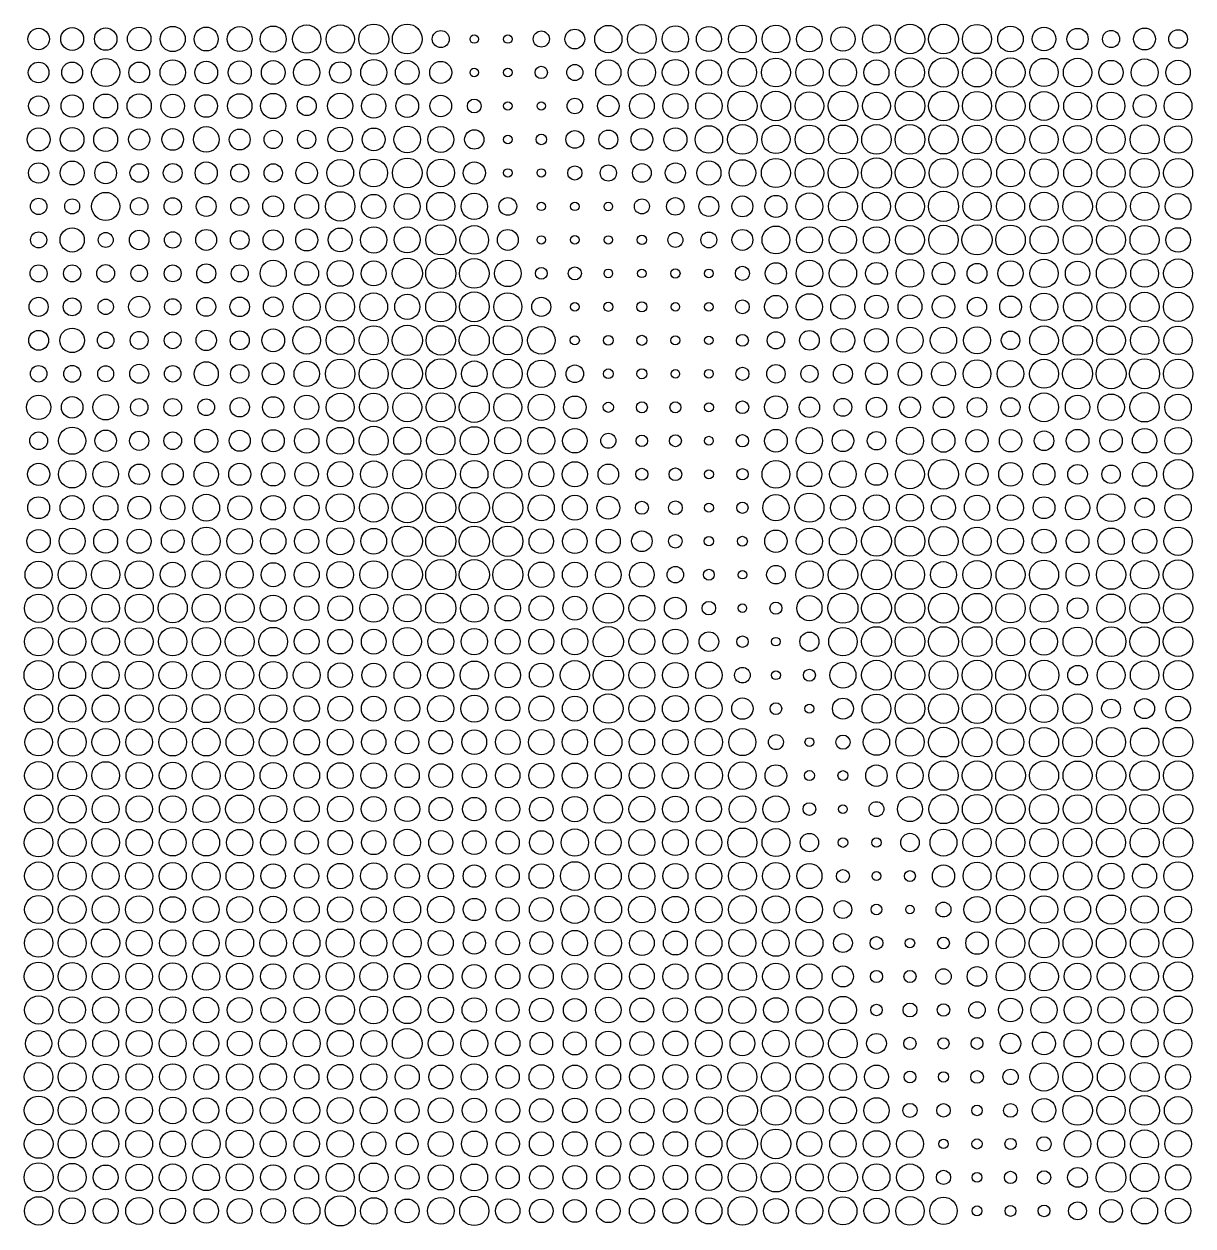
# Model space of a CAD drawing. Header units: millimetres. Extents: x 0 to 15650, y 0 to 8040.
# Drawn here: x 5886 to 7822, y 4050 to 6041 of the extents above; entities that cross this region are included whole.
import ezdxf

# ---------------------------------------------------------------- set-up
doc = ezdxf.new("R2010")
doc.units = ezdxf.units.MM
doc.layers.add('Default', color=7, linetype='Continuous', true_color=0x000000)

msp = doc.modelspace()

# ---------------------------------------------------------------- linework, layer by layer
at = {"layer": 'Default', "color": 0}
for centre, radius in [((5910.4, 6016.1), 17.8), ((5965.9, 6016.1), 18.9), ((6021.4, 6016.1), 18.6), ((6076.9, 6016.1), 19.5), ((6132.4, 6016.1), 20.9), ((6187.9, 6016.1), 19.8), ((6243.4, 6016.1), 20.6), ((6298.8, 6016.1), 21.5), ((6354.3, 6016.1), 23.4), ((6409.8, 6016.1), 23.4), ((6465.3, 6016.1), 24.8), ((6520.8, 6016.1), 24.7), ((6798.3, 6016.1), 16.3), ((6853.8, 6016.1), 22.6), ((6909.3, 6016.1), 23.8), ((6964.8, 6016.1), 21.9), ((7020.3, 6016.1), 20.7), ((7075.8, 6016.1), 23), ((7131.3, 6016.1), 22.9), ((7186.8, 6016.1), 21.2), ((7242.3, 6016.1), 20.1), ((7297.8, 6016.1), 23.3), ((7353.3, 6016.1), 24.5), ((7408.8, 6016.1), 24.6), ((7464.3, 6016.1), 24.2), ((7519.8, 6016.1), 21.2), ((7575.3, 6016.1), 19.6), ((7630.8, 6016.1), 17.6), ((7741.8, 6016.1), 18.1), ((7797.3, 6016.1), 15.4), ((6576.3, 6016.1), 14.1), ((6631.8, 6016.1), 7), ((6687.3, 6016.1), 7), ((6742.8, 6016.1), 13.3), ((7686.3, 6016.1), 14.2), ((5910.4, 5960.7), 17.1), ((5965.9, 5960.7), 17.3), ((6021.4, 5960.7), 23.2), ((6076.9, 5960.7), 17.2), ((6132.4, 5960.7), 21), ((6187.9, 5960.7), 18.8), ((6243.4, 5960.7), 19.2), ((6298.8, 5960.7), 19.6), ((6354.3, 5960.7), 21.7), ((6409.8, 5960.7), 17.7), ((6465.3, 5960.7), 21.6), ((6520.8, 5960.7), 19.6), ((6576.3, 5960.7), 18.3), ((6798.3, 5960.7), 13.3), ((6853.8, 5960.7), 20.9), ((6909.3, 5960.7), 22.7), ((6964.8, 5960.7), 21.6), ((7020.3, 5960.7), 21), ((7075.8, 5960.7), 23.4), ((7131.3, 5960.7), 23.9), ((7186.8, 5960.7), 22.6), ((7242.3, 5960.7), 22.5), ((7297.8, 5960.7), 20.7), ((7353.3, 5960.7), 24.1), ((7408.8, 5960.7), 24.1), ((7464.3, 5960.7), 24), ((7519.8, 5960.7), 24.1), ((7575.3, 5960.7), 23.4), ((7630.8, 5960.7), 23.5), ((7686.3, 5960.7), 20.1), ((7741.8, 5960.7), 22.4), ((7797.3, 5960.7), 20.2), ((6631.8, 5960.7), 7), ((6687.3, 5960.7), 7), ((6742.8, 5960.7), 10.2), ((5910.4, 5905.2), 16.7), ((5965.9, 5905.2), 18.4), ((6021.4, 5905.2), 19.8), ((6076.9, 5905.2), 20.1), ((6132.4, 5905.2), 19.4), ((6187.9, 5905.2), 18.7), ((6243.4, 5905.2), 20.3), ((6298.8, 5905.2), 20.9), ((6354.3, 5905.2), 15.8), ((6409.8, 5905.2), 21), ((6465.3, 5905.2), 20.1), ((6520.8, 5905.2), 18.8), ((6576.3, 5905.2), 17.9), ((6631.8, 5905.2), 11.4), ((6687.3, 5905.2), 7), ((6742.8, 5905.2), 7), ((6798.3, 5905.2), 12.8), ((6853.8, 5905.2), 17.7), ((6909.3, 5905.2), 20.6), ((6964.8, 5905.2), 20.8), ((7020.3, 5905.2), 21.8), ((7075.8, 5905.2), 24.3), ((7131.3, 5905.2), 24.4), ((7186.8, 5905.2), 23.6), ((7242.3, 5905.2), 24.4), ((7297.8, 5905.2), 23), ((7353.3, 5905.2), 24.6), ((7408.8, 5905.2), 24.6), ((7464.3, 5905.2), 24.2), ((7519.8, 5905.2), 24.2), ((7575.3, 5905.2), 23.8), ((7630.8, 5905.2), 23), ((7686.3, 5905.2), 22.9), ((7741.8, 5905.2), 18.9), ((7797.3, 5905.2), 23), ((7020.3, 5849.8), 22.8), ((7075.8, 5849.8), 24.6), ((7131.3, 5849.8), 23.4), ((7186.8, 5849.8), 23.7), ((7242.3, 5849.8), 23.9), ((7297.8, 5849.8), 24.5), ((7353.3, 5849.8), 24.6), ((7408.8, 5849.8), 24.1), ((7464.3, 5849.8), 23.8), ((7519.8, 5849.8), 23.6), ((7575.3, 5849.8), 23.4), ((7630.8, 5849.8), 23.1), ((7686.3, 5849.8), 23.4), ((7741.8, 5849.8), 24), ((7797.3, 5849.8), 22.7), ((5910.4, 5849.8), 19), ((5965.9, 5849.8), 19.6), ((6021.4, 5849.8), 19.8), ((6076.9, 5849.8), 17.5), ((6132.4, 5849.8), 17.9), ((6187.9, 5849.8), 21.2), ((6243.4, 5849.8), 17.3), ((6298.8, 5849.8), 15.1), ((6354.3, 5849.8), 15.1), ((6409.8, 5849.8), 20.3), ((6465.3, 5849.8), 18.9), ((6520.8, 5849.8), 22), ((6576.3, 5849.8), 21.4), ((6631.8, 5849.8), 16), ((6687.3, 5849.8), 7), ((6742.8, 5849.8), 8.69), ((6798.3, 5849.8), 14.7), ((6853.8, 5849.8), 15.6), ((6909.3, 5849.8), 17.9), ((6964.8, 5849.8), 19.2), ((5965.9, 5794.3), 19.8), ((6021.4, 5794.3), 18), ((6187.9, 5794.3), 18.4), ((6409.8, 5794.3), 22.2), ((6465.3, 5794.3), 22.9), ((6520.8, 5794.3), 24.6), ((6576.3, 5794.3), 22.7), ((6631.8, 5794.3), 18.4), ((7020.3, 5794.3), 20), ((7075.8, 5794.3), 22), ((7131.3, 5794.3), 24.1), ((7186.8, 5794.3), 23.7), ((7242.3, 5794.3), 24.6), ((7297.8, 5794.3), 25), ((7353.3, 5794.3), 24.4), ((7408.8, 5794.3), 23.9), ((7464.3, 5794.3), 23.5), ((7519.8, 5794.3), 22.9), ((7575.3, 5794.3), 23.4), ((7630.8, 5794.3), 23), ((7686.3, 5794.3), 23.3), ((7741.8, 5794.3), 24.1), ((7797.3, 5794.3), 24.1), ((5910.4, 5794.3), 16.8), ((6076.9, 5794.3), 15.3), ((6132.4, 5794.3), 15.6), ((6243.4, 5794.3), 15), ((6298.8, 5794.3), 15.2), ((6354.3, 5794.3), 17.8), ((6687.3, 5794.3), 7), ((6742.8, 5794.3), 7), ((6798.3, 5794.3), 11.7), ((6853.8, 5794.3), 13.4), ((6909.3, 5794.3), 15.5), ((6964.8, 5794.3), 16.7), ((5910.4, 5738.9), 13.6), ((6021.4, 5738.9), 23.3), ((6076.9, 5738.9), 14.5), ((6132.4, 5738.9), 14.4), ((6187.9, 5738.9), 16.5), ((6243.4, 5738.9), 14.8), ((6298.8, 5738.9), 17.3), ((6354.3, 5738.9), 19.8), ((6409.8, 5738.9), 24.4), ((6465.3, 5738.9), 20), ((6520.8, 5738.9), 21.5), ((6576.3, 5738.9), 23.3), ((6631.8, 5738.9), 21.8), ((6687.3, 5738.9), 14.7), ((6964.8, 5738.9), 14.5), ((7020.3, 5738.9), 16.5), ((7075.8, 5738.9), 17.3), ((7131.3, 5738.9), 18.2), ((7186.8, 5738.9), 22.3), ((7242.3, 5738.9), 23.9), ((7297.8, 5738.9), 23.4), ((7353.3, 5738.9), 23.8), ((7408.8, 5738.9), 25), ((7464.3, 5738.9), 23.4), ((7519.8, 5738.9), 23.4), ((7575.3, 5738.9), 23.4), ((7630.8, 5738.9), 24.6), ((7686.3, 5738.9), 24.3), ((7741.8, 5738.9), 23.5), ((7797.3, 5738.9), 21.3), ((5965.9, 5738.9), 12.4), ((6742.8, 5738.9), 7), ((6798.3, 5738.9), 7), ((6853.8, 5738.9), 7.14), ((6909.3, 5738.9), 12.4), ((5910.4, 5683.4), 13.3), ((5965.9, 5683.4), 20.1), ((6021.4, 5683.4), 12.4), ((6076.9, 5683.4), 16.2), ((6132.4, 5683.4), 13.6), ((6187.9, 5683.4), 17.3), ((6243.4, 5683.4), 15.5), ((6298.8, 5683.4), 16.7), ((6354.3, 5683.4), 18.2), ((6409.8, 5683.4), 19.7), ((6465.3, 5683.4), 21.8), ((6520.8, 5683.4), 21.5), ((6576.3, 5683.4), 24.9), ((6631.8, 5683.4), 23.7), ((6687.3, 5683.4), 17.3), ((6964.8, 5683.4), 12.4), ((7020.3, 5683.4), 13.1), ((7075.8, 5683.4), 17.3), ((7131.3, 5683.4), 23), ((7186.8, 5683.4), 21.5), ((7242.3, 5683.4), 22.6), ((7297.8, 5683.4), 21.7), ((7353.3, 5683.4), 23.8), ((7408.8, 5683.4), 24.3), ((7464.3, 5683.4), 24.9), ((7519.8, 5683.4), 24.5), ((7575.3, 5683.4), 23.2), ((7630.8, 5683.4), 24), ((7686.3, 5683.4), 23.9), ((7741.8, 5683.4), 24.1), ((7797.3, 5683.4), 20.3), ((6742.8, 5683.4), 7), ((6798.3, 5683.4), 7.14), ((6853.8, 5683.4), 7), ((6909.3, 5683.4), 7.85), ((6520.8, 5628), 25), ((6576.3, 5628), 25), ((5910.4, 5628), 14.1), ((5965.9, 5628), 14.1), ((6021.4, 5628), 14.7), ((6076.9, 5628), 13.6), ((6132.4, 5628), 14), ((6187.9, 5628), 15.8), ((6243.4, 5628), 14.1), ((6298.8, 5628), 21.7), ((6354.3, 5628), 19.7), ((6409.8, 5628), 21.4), ((6465.3, 5628), 20.6), ((6631.8, 5628), 24.6), ((6687.3, 5628), 22), ((6742.8, 5628), 9.68), ((6798.3, 5628), 10.8), ((6853.8, 5628), 7.14), ((6909.3, 5628), 7), ((6964.8, 5628), 7.71), ((7020.3, 5628), 7.21), ((7075.8, 5628), 11.7), ((7131.3, 5628), 17.6), ((7186.8, 5628), 22), ((7242.3, 5628), 22.7), ((7297.8, 5628), 18.1), ((7353.3, 5628), 23), ((7408.8, 5628), 18.6), ((7464.3, 5628), 16.5), ((7519.8, 5628), 20.9), ((7575.3, 5628), 23.4), ((7630.8, 5628), 20.2), ((7686.3, 5628), 24.4), ((7741.8, 5628), 23), ((7797.3, 5628), 24), ((6354.3, 5572.6), 22.4), ((6409.8, 5572.6), 23.7), ((6465.3, 5572.6), 23), ((6520.8, 5572.6), 20.8), ((6576.3, 5572.6), 25), ((6631.8, 5572.6), 24.7), ((6687.3, 5572.6), 23.2), ((7186.8, 5572.6), 21.7), ((7575.3, 5572.6), 22.6), ((7630.8, 5572.6), 23.4), ((7686.3, 5572.6), 23.7), ((7741.8, 5572.6), 24.1), ((7797.3, 5572.6), 24.2), ((5910.4, 5572.6), 15.8), ((5965.9, 5572.6), 14.9), ((6021.4, 5572.6), 12.7), ((6076.9, 5572.6), 17.5), ((6132.4, 5572.6), 13.5), ((6187.9, 5572.6), 15.7), ((6243.4, 5572.6), 16.2), ((6298.8, 5572.6), 16.3), ((6742.8, 5572.6), 15.8), ((6798.3, 5572.6), 7.35), ((6853.8, 5572.6), 7.49), ((6909.3, 5572.6), 8.41), ((6964.8, 5572.6), 7), ((7020.3, 5572.6), 7), ((7075.8, 5572.6), 11.4), ((7131.3, 5572.6), 18.9), ((7242.3, 5572.6), 20.3), ((7297.8, 5572.6), 19.4), ((7353.3, 5572.6), 19.8), ((7408.8, 5572.6), 18.6), ((7464.3, 5572.6), 15.8), ((7519.8, 5572.6), 17.9), ((5910.4, 5517.1), 16.5), ((5965.9, 5517.1), 20.3), ((6187.9, 5517.1), 16.9), ((6298.8, 5517.1), 18.9), ((6354.3, 5517.1), 22.7), ((6409.8, 5517.1), 23.2), ((6465.3, 5517.1), 24), ((6520.8, 5517.1), 25), ((6576.3, 5517.1), 24.3), ((6631.8, 5517.1), 24.9), ((6687.3, 5517.1), 23.9), ((6742.8, 5517.1), 22.7), ((7242.3, 5517.1), 19.7), ((7297.8, 5517.1), 19.6), ((7353.3, 5517.1), 21.8), ((7408.8, 5517.1), 21.8), ((7464.3, 5517.1), 22.2), ((7575.3, 5517.1), 23.8), ((7630.8, 5517.1), 24.6), ((7686.3, 5517.1), 23.7), ((7741.8, 5517.1), 23.4), ((7797.3, 5517.1), 23.4), ((6021.4, 5517.1), 13.7), ((6076.9, 5517.1), 14.8), ((6132.4, 5517.1), 13.9), ((6243.4, 5517.1), 15.7), ((6798.3, 5517.1), 7.49), ((6853.8, 5517.1), 7.85), ((6909.3, 5517.1), 8.34), ((6964.8, 5517.1), 7.49), ((7020.3, 5517.1), 7), ((7075.8, 5517.1), 9.89), ((7131.3, 5517.1), 14.3), ((7186.8, 5517.1), 16.3), ((7519.8, 5517.1), 15.3), ((5910.4, 5461.7), 13.6), ((5965.9, 5461.7), 13.9), ((6021.4, 5461.7), 13.2), ((6076.9, 5461.7), 15.7), ((6132.4, 5461.7), 13.6), ((6187.9, 5461.7), 20), ((6243.4, 5461.7), 15.3), ((6298.8, 5461.7), 18.1), ((6354.3, 5461.7), 21), ((6409.8, 5461.7), 24.4), ((6465.3, 5461.7), 24.1), ((6520.8, 5461.7), 25), ((6576.3, 5461.7), 24.8), ((6631.8, 5461.7), 21.2), ((6687.3, 5461.7), 24), ((6742.8, 5461.7), 22.7), ((6798.3, 5461.7), 14.6), ((7131.3, 5461.7), 15.3), ((7186.8, 5461.7), 14.2), ((7242.3, 5461.7), 15.8), ((7297.8, 5461.7), 17.9), ((7353.3, 5461.7), 19.3), ((7408.8, 5461.7), 19.8), ((7464.3, 5461.7), 23), ((7519.8, 5461.7), 22), ((7575.3, 5461.7), 24), ((7630.8, 5461.7), 24.9), ((7686.3, 5461.7), 24.9), ((7741.8, 5461.7), 24.8), ((7797.3, 5461.7), 24.4), ((6853.8, 5461.7), 8.06), ((6909.3, 5461.7), 8.2), ((6964.8, 5461.7), 7.07), ((7020.3, 5461.7), 7.35), ((7075.8, 5461.7), 10.9), ((5910.4, 5406.2), 20.2), ((5965.9, 5406.2), 17.8), ((6021.4, 5406.2), 21), ((6076.9, 5406.2), 14.4), ((6132.4, 5406.2), 14.6), ((6187.9, 5406.2), 13.8), ((6243.4, 5406.2), 16), ((6298.8, 5406.2), 17.5), ((6354.3, 5406.2), 20.1), ((6409.8, 5406.2), 23.2), ((6465.3, 5406.2), 23.4), ((6520.8, 5406.2), 24), ((6576.3, 5406.2), 24), ((6631.8, 5406.2), 24.9), ((6687.3, 5406.2), 23), ((6742.8, 5406.2), 21.8), ((6798.3, 5406.2), 18.7), ((6853.8, 5406.2), 8.41), ((6909.3, 5406.2), 9.12), ((6964.8, 5406.2), 9.05), ((7075.8, 5406.2), 10.5), ((7131.3, 5406.2), 19), ((7186.8, 5406.2), 16.9), ((7242.3, 5406.2), 14.7), ((7297.8, 5406.2), 16.7), ((7353.3, 5406.2), 17.2), ((7408.8, 5406.2), 17), ((7464.3, 5406.2), 16.2), ((7519.8, 5406.2), 15.8), ((7575.3, 5406.2), 23.9), ((7630.8, 5406.2), 20.2), ((7686.3, 5406.2), 22), ((7741.8, 5406.2), 24.3), ((7797.3, 5406.2), 21.9), ((7020.3, 5406.2), 7.49), ((6465.3, 5350.8), 24), ((5910.4, 5350.8), 14.7), ((5965.9, 5350.8), 22.4), ((6021.4, 5350.8), 17.7), ((6076.9, 5350.8), 15.9), ((6132.4, 5350.8), 14.6), ((6187.9, 5350.8), 19), ((6243.4, 5350.8), 17.4), ((6298.8, 5350.8), 18.3), ((6354.3, 5350.8), 20.3), ((6409.8, 5350.8), 22.2), ((6520.8, 5350.8), 22.4), ((6576.3, 5350.8), 23.5), ((6631.8, 5350.8), 23.3), ((6687.3, 5350.8), 21.7), ((6742.8, 5350.8), 22.2), ((6798.3, 5350.8), 20.2), ((6853.8, 5350.8), 12.5), ((6909.3, 5350.8), 9.54), ((6964.8, 5350.8), 9.89), ((7020.3, 5350.8), 7.35), ((7075.8, 5350.8), 10.3), ((7131.3, 5350.8), 18.8), ((7186.8, 5350.8), 21.7), ((7242.3, 5350.8), 17.9), ((7297.8, 5350.8), 15.2), ((7353.3, 5350.8), 22.5), ((7408.8, 5350.8), 19), ((7464.3, 5350.8), 18.5), ((7519.8, 5350.8), 18.5), ((7575.3, 5350.8), 16.2), ((7630.8, 5350.8), 18.8), ((7686.3, 5350.8), 18.6), ((7741.8, 5350.8), 20.2), ((7797.3, 5350.8), 22.1), ((5965.9, 5295.3), 22.7), ((6021.4, 5295.3), 21.3), ((6187.9, 5295.3), 20.1), ((6298.8, 5295.3), 19.3), ((6354.3, 5295.3), 19.6), ((6409.8, 5295.3), 20.9), ((6465.3, 5295.3), 22), ((6520.8, 5295.3), 23.9), ((6576.3, 5295.3), 24.2), ((6631.8, 5295.3), 22.7), ((6687.3, 5295.3), 23.1), ((6742.8, 5295.3), 20.8), ((6798.3, 5295.3), 20.8), ((7131.3, 5295.3), 23), ((7186.8, 5295.3), 20.5), ((7242.3, 5295.3), 22), ((7353.3, 5295.3), 23.9), ((7408.8, 5295.3), 24.6), ((7519.8, 5295.3), 19.6), ((7741.8, 5295.3), 19.9), ((7797.3, 5295.3), 24.4), ((5910.4, 5295.3), 18.4), ((6076.9, 5295.3), 17), ((6132.4, 5295.3), 17.6), ((6243.4, 5295.3), 18.2), ((6853.8, 5295.3), 17), ((6909.3, 5295.3), 10), ((6964.8, 5295.3), 10.5), ((7020.3, 5295.3), 7.49), ((7075.8, 5295.3), 9.47), ((7297.8, 5295.3), 18.2), ((7464.3, 5295.3), 18.4), ((7575.3, 5295.3), 18.1), ((7630.8, 5295.3), 16.2), ((7686.3, 5295.3), 15.3), ((5910.4, 5239.9), 18.1), ((5965.9, 5239.9), 20), ((6021.4, 5239.9), 20.3), ((6076.9, 5239.9), 18.9), ((6132.4, 5239.9), 20.1), ((6187.9, 5239.9), 22.2), ((6243.4, 5239.9), 19.8), ((6298.8, 5239.9), 20.2), ((6354.3, 5239.9), 20.6), ((6409.8, 5239.9), 23.1), ((6465.3, 5239.9), 23.7), ((6520.8, 5239.9), 25), ((6576.3, 5239.9), 25), ((6631.8, 5239.9), 25), ((6687.3, 5239.9), 25), ((6742.8, 5239.9), 21.5), ((6798.3, 5239.9), 20.6), ((6853.8, 5239.9), 19), ((7131.3, 5239.9), 21.7), ((7186.8, 5239.9), 24.1), ((7242.3, 5239.9), 20.7), ((7297.8, 5239.9), 21.3), ((7353.3, 5239.9), 22.4), ((7408.8, 5239.9), 20), ((7464.3, 5239.9), 20.9), ((7519.8, 5239.9), 21.3), ((7575.3, 5239.9), 18.1), ((7630.8, 5239.9), 20.1), ((7686.3, 5239.9), 22.9), ((7741.8, 5239.9), 16), ((7797.3, 5239.9), 21.8), ((6909.3, 5239.9), 10.8), ((6964.8, 5239.9), 11.4), ((7020.3, 5239.9), 7.42), ((7075.8, 5239.9), 9.4), ((5910.4, 5184.4), 19.3), ((5965.9, 5184.4), 21.4), ((6021.4, 5184.4), 19.8), ((6076.9, 5184.4), 19.9), ((6132.4, 5184.4), 18.8), ((6187.9, 5184.4), 23.2), ((6243.4, 5184.4), 21.2), ((6298.8, 5184.4), 21.1), ((6354.3, 5184.4), 20.1), ((6409.8, 5184.4), 22.3), ((6465.3, 5184.4), 21.3), ((6520.8, 5184.4), 25), ((6576.3, 5184.4), 25), ((6631.8, 5184.4), 25), ((6687.3, 5184.4), 25), ((6742.8, 5184.4), 20.3), ((6798.3, 5184.4), 20.4), ((6853.8, 5184.4), 19.8), ((6909.3, 5184.4), 17.1), ((6964.8, 5184.4), 11.2), ((7131.3, 5184.4), 18.6), ((7186.8, 5184.4), 21.7), ((7242.3, 5184.4), 22.5), ((7297.8, 5184.4), 24.8), ((7353.3, 5184.4), 24.8), ((7408.8, 5184.4), 24.2), ((7464.3, 5184.4), 23.4), ((7519.8, 5184.4), 21.5), ((7575.3, 5184.4), 19.8), ((7630.8, 5184.4), 18.9), ((7686.3, 5184.4), 21.9), ((7741.8, 5184.4), 20.1), ((7797.3, 5184.4), 23.4), ((7020.3, 5184.4), 7.64), ((7075.8, 5184.4), 8.2), ((5910.4, 5129), 22.5), ((5965.9, 5129), 23.1), ((6021.4, 5129), 23.5), ((6076.9, 5129), 23.1), ((6132.4, 5129), 20.6), ((6187.9, 5129), 23), ((6243.4, 5129), 22.3), ((6298.8, 5129), 19.9), ((6354.3, 5129), 20.8), ((6409.8, 5129), 22), ((6465.3, 5129), 23), ((6520.8, 5129), 25), ((6576.3, 5129), 25), ((6631.8, 5129), 25), ((6687.3, 5129), 25), ((6742.8, 5129), 21), ((6798.3, 5129), 20.6), ((6853.8, 5129), 21.2), ((6909.3, 5129), 20.5), ((6964.8, 5129), 13.6), ((7020.3, 5129), 8.98), ((7075.8, 5129), 7.07), ((7131.3, 5129), 15.4), ((7186.8, 5129), 22.7), ((7242.3, 5129), 24.5), ((7297.8, 5129), 24.8), ((7353.3, 5129), 24.2), ((7408.8, 5129), 21.6), ((7464.3, 5129), 23.4), ((7519.8, 5129), 24), ((7575.3, 5129), 24.2), ((7630.8, 5129), 19.1), ((7686.3, 5129), 24.2), ((7741.8, 5129), 23.4), ((7797.3, 5129), 24.6), ((5910.4, 5073.5), 23.4), ((5965.9, 5073.5), 23), ((6021.4, 5073.5), 23), ((6076.9, 5073.5), 23.4), ((6132.4, 5073.5), 24.2), ((6187.9, 5073.5), 23.3), ((6243.4, 5073.5), 23.7), ((6465.3, 5073.5), 23.1), ((6520.8, 5073.5), 22.7), ((6576.3, 5073.5), 25), ((6631.8, 5073.5), 23), ((6853.8, 5073.5), 24.9), ((7242.3, 5073.5), 24.9), ((7297.8, 5073.5), 24.7), ((7353.3, 5073.5), 24.8), ((7408.8, 5073.5), 24.8), ((7464.3, 5073.5), 24.6), ((7519.8, 5073.5), 24.4), ((7575.3, 5073.5), 23.1), ((7686.3, 5073.5), 23.5), ((7741.8, 5073.5), 24.5), ((7797.3, 5073.5), 24.2), ((6298.8, 5073.5), 21.7), ((6354.3, 5073.5), 20.3), ((6409.8, 5073.5), 20.6), ((6687.3, 5073.5), 21.1), ((6742.8, 5073.5), 20.3), ((6798.3, 5073.5), 19.7), ((6909.3, 5073.5), 21.3), ((6964.8, 5073.5), 18.1), ((7020.3, 5073.5), 11.2), ((7075.8, 5073.5), 7), ((7131.3, 5073.5), 10), ((7186.8, 5073.5), 20.8), ((7630.8, 5073.5), 17.2), ((5910.4, 5018.1), 23.4), ((5965.9, 5018.1), 22.7), ((6021.4, 5018.1), 22.7), ((6076.9, 5018.1), 23), ((6132.4, 5018.1), 23.6), ((6187.9, 5018.1), 23.4), ((6243.4, 5018.1), 23.9), ((6298.8, 5018.1), 23.7), ((6354.3, 5018.1), 20.5), ((6409.8, 5018.1), 20.4), ((6465.3, 5018.1), 20.5), ((6520.8, 5018.1), 23.4), ((6576.3, 5018.1), 21.4), ((6631.8, 5018.1), 21.8), ((6687.3, 5018.1), 20.6), ((6742.8, 5018.1), 20.5), ((6798.3, 5018.1), 21.7), ((6853.8, 5018.1), 24.9), ((6909.3, 5018.1), 21.3), ((6964.8, 5018.1), 20.7), ((7242.3, 5018.1), 23.6), ((7297.8, 5018.1), 24.8), ((7353.3, 5018.1), 24.7), ((7408.8, 5018.1), 24.8), ((7464.3, 5018.1), 24.8), ((7519.8, 5018.1), 23.4), ((7575.3, 5018.1), 22.4), ((7630.8, 5018.1), 24.1), ((7686.3, 5018.1), 24.6), ((7741.8, 5018.1), 24.4), ((7797.3, 5018.1), 24.5), ((7020.3, 5018.1), 16.2), ((7075.8, 5018.1), 9.47), ((7131.3, 5018.1), 7.14), ((7186.8, 5018.1), 15.8), ((5910.4, 4962.6), 24.2), ((5965.9, 4962.6), 22.3), ((6021.4, 4962.6), 22.3), ((6076.9, 4962.6), 23.2), ((6132.4, 4962.6), 22.7), ((6187.9, 4962.6), 23.2), ((6243.4, 4962.6), 23.2), ((6298.8, 4962.6), 22.8), ((6354.3, 4962.6), 22.2), ((6409.8, 4962.6), 20.2), ((6465.3, 4962.6), 19.8), ((6520.8, 4962.6), 21.9), ((6576.3, 4962.6), 21.7), ((6631.8, 4962.6), 23.4), ((6687.3, 4962.6), 21), ((6742.8, 4962.6), 19.7), ((6798.3, 4962.6), 24.2), ((6853.8, 4962.6), 24.9), ((6909.3, 4962.6), 21.4), ((6964.8, 4962.6), 21.1), ((7020.3, 4962.6), 21.8), ((7242.3, 4962.6), 21.5), ((7297.8, 4962.6), 24.6), ((7353.3, 4962.6), 24.4), ((7408.8, 4962.6), 23.7), ((7464.3, 4962.6), 24.6), ((7519.8, 4962.6), 24.6), ((7575.3, 4962.6), 24.6), ((7630.8, 4962.6), 16.2), ((7686.3, 4962.6), 23.2), ((7741.8, 4962.6), 23.6), ((7797.3, 4962.6), 24.2), ((7075.8, 4962.6), 12.9), ((7131.3, 4962.6), 7.42), ((7186.8, 4962.6), 9.89), ((5910.4, 4907.2), 23.2), ((5965.9, 4907.2), 22.5), ((6021.4, 4907.2), 22.5), ((6076.9, 4907.2), 22.9), ((6132.4, 4907.2), 22.9), ((6187.9, 4907.2), 23.2), ((6243.4, 4907.2), 23.9), ((6298.8, 4907.2), 22.7), ((6354.3, 4907.2), 21), ((6409.8, 4907.2), 20.5), ((6465.3, 4907.2), 20.5), ((6520.8, 4907.2), 20.6), ((6576.3, 4907.2), 21.7), ((6631.8, 4907.2), 22.4), ((6687.3, 4907.2), 19.8), ((6742.8, 4907.2), 20.8), ((6798.3, 4907.2), 20.6), ((6853.8, 4907.2), 24.3), ((6909.3, 4907.2), 21.5), ((6964.8, 4907.2), 21.5), ((7020.3, 4907.2), 22.1), ((7075.8, 4907.2), 17.7), ((7131.3, 4907.2), 9.68), ((7242.3, 4907.2), 17.3), ((7297.8, 4907.2), 23.9), ((7353.3, 4907.2), 24.6), ((7408.8, 4907.2), 24.6), ((7464.3, 4907.2), 24.7), ((7519.8, 4907.2), 24.6), ((7575.3, 4907.2), 23), ((7630.8, 4907.2), 24.4), ((7686.3, 4907.2), 15.6), ((7741.8, 4907.2), 16.5), ((7797.3, 4907.2), 20.4), ((7186.8, 4907.2), 7.42), ((5910.4, 4851.7), 22.7), ((5965.9, 4851.7), 23.2), ((6021.4, 4851.7), 22.7), ((6076.9, 4851.7), 22), ((6132.4, 4851.7), 22.9), ((6187.9, 4851.7), 22.9), ((6243.4, 4851.7), 22.7), ((6298.8, 4851.7), 23), ((6354.3, 4851.7), 21.2), ((6409.8, 4851.7), 21.3), ((6465.3, 4851.7), 20.2), ((6520.8, 4851.7), 19.2), ((6576.3, 4851.7), 19.5), ((6631.8, 4851.7), 20.5), ((6687.3, 4851.7), 20.5), ((6742.8, 4851.7), 21), ((6798.3, 4851.7), 21), ((6853.8, 4851.7), 22.6), ((6909.3, 4851.7), 21.1), ((6964.8, 4851.7), 21), ((7020.3, 4851.7), 22.6), ((7075.8, 4851.7), 22.4), ((7131.3, 4851.7), 12.4), ((7186.8, 4851.7), 7.35), ((7242.3, 4851.7), 11.8), ((7297.8, 4851.7), 21.8), ((7353.3, 4851.7), 23.4), ((7408.8, 4851.7), 24.6), ((7464.3, 4851.7), 24.4), ((7519.8, 4851.7), 22.2), ((7575.3, 4851.7), 24.2), ((7630.8, 4851.7), 24.4), ((7686.3, 4851.7), 24.1), ((7741.8, 4851.7), 23.4), ((7797.3, 4851.7), 24.5), ((5910.4, 4796.3), 23.2), ((5965.9, 4796.3), 23.5), ((6021.4, 4796.3), 23), ((6076.9, 4796.3), 21.8), ((6132.4, 4796.3), 22.2), ((6187.9, 4796.3), 23.2), ((6243.4, 4796.3), 23.4), ((6298.8, 4796.3), 21.8), ((6354.3, 4796.3), 21.4), ((6409.8, 4796.3), 21.3), ((6465.3, 4796.3), 21.1), ((6798.3, 4796.3), 20.8), ((6853.8, 4796.3), 21.5), ((6909.3, 4796.3), 21), ((6964.8, 4796.3), 21.6), ((7020.3, 4796.3), 22.4), ((7075.8, 4796.3), 22.8), ((7353.3, 4796.3), 21.7), ((7408.8, 4796.3), 24.4), ((7464.3, 4796.3), 24.4), ((7519.8, 4796.3), 24.6), ((7575.3, 4796.3), 24.2), ((7630.8, 4796.3), 24.1), ((7686.3, 4796.3), 24.2), ((7741.8, 4796.3), 24.4), ((7797.3, 4796.3), 24.4), ((6520.8, 4796.3), 20), ((6576.3, 4796.3), 19.6), ((6631.8, 4796.3), 20.1), ((6687.3, 4796.3), 20.1), ((6742.8, 4796.3), 20.6), ((7131.3, 4796.3), 17.9), ((7186.8, 4796.3), 8.34), ((7242.3, 4796.3), 8.2), ((7297.8, 4796.3), 17.8), ((5910.4, 4740.8), 23.3), ((5965.9, 4740.8), 23), ((6021.4, 4740.8), 22.5), ((6076.9, 4740.8), 21.8), ((6132.4, 4740.8), 22.1), ((6187.9, 4740.8), 22.3), ((6243.4, 4740.8), 23.3), ((6298.8, 4740.8), 22.5), ((6354.3, 4740.8), 20.8), ((6409.8, 4740.8), 21.2), ((6465.3, 4740.8), 20.6), ((6520.8, 4740.8), 20.6), ((6576.3, 4740.8), 19.4), ((6631.8, 4740.8), 19.4), ((6687.3, 4740.8), 19.8), ((6742.8, 4740.8), 19.6), ((6798.3, 4740.8), 21), ((6853.8, 4740.8), 23.3), ((6909.3, 4740.8), 21.3), ((6964.8, 4740.8), 21.4), ((7020.3, 4740.8), 20.7), ((7075.8, 4740.8), 22), ((7131.3, 4740.8), 21.7), ((7353.3, 4740.8), 20.7), ((7408.8, 4740.8), 24.1), ((7464.3, 4740.8), 24.3), ((7519.8, 4740.8), 24.1), ((7575.3, 4740.8), 24.1), ((7630.8, 4740.8), 23.7), ((7686.3, 4740.8), 24.2), ((7741.8, 4740.8), 24.2), ((7797.3, 4740.8), 24.2), ((7186.8, 4740.8), 10.4), ((7242.3, 4740.8), 7.14), ((7297.8, 4740.8), 12.3), ((5910.4, 4685.4), 23.7), ((5965.9, 4685.4), 23), ((6021.4, 4685.4), 23), ((6076.9, 4685.4), 21.8), ((6132.4, 4685.4), 22.2), ((6187.9, 4685.4), 22.2), ((6243.4, 4685.4), 21.8), ((6298.8, 4685.4), 21), ((6354.3, 4685.4), 19.3), ((6409.8, 4685.4), 20.2), ((6465.3, 4685.4), 20), ((6520.8, 4685.4), 21.9), ((6576.3, 4685.4), 19.9), ((6631.8, 4685.4), 19.6), ((6687.3, 4685.4), 19.1), ((6742.8, 4685.4), 19.6), ((6798.3, 4685.4), 22.5), ((6853.8, 4685.4), 21), ((6909.3, 4685.4), 21.5), ((6964.8, 4685.4), 21.4), ((7020.3, 4685.4), 21.2), ((7075.8, 4685.4), 24.1), ((7131.3, 4685.4), 23), ((7186.8, 4685.4), 15.2), ((7353.3, 4685.4), 15.3), ((7408.8, 4685.4), 22.3), ((7464.3, 4685.4), 23.4), ((7519.8, 4685.4), 23.8), ((7575.3, 4685.4), 23.4), ((7630.8, 4685.4), 23.8), ((7686.3, 4685.4), 23.9), ((7741.8, 4685.4), 23.9), ((7797.3, 4685.4), 24.4), ((7242.3, 4685.4), 7.92), ((7297.8, 4685.4), 7.85), ((5910.4, 4629.9), 23.3), ((5965.9, 4629.9), 23.2), ((6021.4, 4629.9), 22.2), ((6076.9, 4629.9), 22.4), ((6132.4, 4629.9), 22.5), ((6187.9, 4629.9), 23.1), ((6243.4, 4629.9), 22.7), ((6298.8, 4629.9), 20.2), ((6354.3, 4629.9), 20), ((6409.8, 4629.9), 21), ((6465.3, 4629.9), 21.9), ((6520.8, 4629.9), 20.1), ((6576.3, 4629.9), 20.9), ((6631.8, 4629.9), 18.5), ((6687.3, 4629.9), 19), ((6742.8, 4629.9), 20.3), ((6798.3, 4629.9), 23.8), ((6853.8, 4629.9), 21.5), ((6909.3, 4629.9), 21.6), ((6964.8, 4629.9), 20.8), ((7020.3, 4629.9), 21.3), ((7075.8, 4629.9), 23.2), ((7131.3, 4629.9), 22.3), ((7186.8, 4629.9), 20.8), ((7242.3, 4629.9), 10.8), ((7353.3, 4629.9), 8.98), ((7408.8, 4629.9), 18.4), ((7464.3, 4629.9), 23.1), ((7519.8, 4629.9), 23.2), ((7575.3, 4629.9), 23), ((7630.8, 4629.9), 23.4), ((7686.3, 4629.9), 21.4), ((7741.8, 4629.9), 19.9), ((7797.3, 4629.9), 23.6), ((7297.8, 4629.9), 7.35), ((7686.3, 4574.5), 24), ((5910.4, 4574.5), 23.2), ((5965.9, 4574.5), 23), ((6021.4, 4574.5), 22.4), ((6076.9, 4574.5), 22.6), ((6132.4, 4574.5), 21.2), ((6187.9, 4574.5), 21.6), ((6243.4, 4574.5), 21.3), ((6298.8, 4574.5), 21.9), ((6354.3, 4574.5), 20.8), ((6409.8, 4574.5), 21), ((6465.3, 4574.5), 20.8), ((6520.8, 4574.5), 22.2), ((6576.3, 4574.5), 21.9), ((6631.8, 4574.5), 18.4), ((6687.3, 4574.5), 19.1), ((6742.8, 4574.5), 19.7), ((6798.3, 4574.5), 23), ((6853.8, 4574.5), 22), ((6909.3, 4574.5), 22.2), ((6964.8, 4574.5), 21.8), ((7020.3, 4574.5), 22.1), ((7075.8, 4574.5), 23), ((7131.3, 4574.5), 22.5), ((7186.8, 4574.5), 21.8), ((7242.3, 4574.5), 14.7), ((7297.8, 4574.5), 8.91), ((7353.3, 4574.5), 7.07), ((7408.8, 4574.5), 12.3), ((7464.3, 4574.5), 21.6), ((7519.8, 4574.5), 23.5), ((7575.3, 4574.5), 22.7), ((7630.8, 4574.5), 21.6), ((7741.8, 4574.5), 22.7), ((7797.3, 4574.5), 22.2), ((5910.4, 4519), 23.6), ((5965.9, 4519), 23.3), ((6021.4, 4519), 23.2), ((6076.9, 4519), 21.4), ((6132.4, 4519), 21.8), ((6187.9, 4519), 21.4), ((6243.4, 4519), 23), ((6298.8, 4519), 22), ((6354.3, 4519), 22), ((6409.8, 4519), 23.2), ((6465.3, 4519), 21.8), ((6520.8, 4519), 23.1), ((6576.3, 4519), 20.7), ((6687.3, 4519), 19.4), ((6798.3, 4519), 21), ((6853.8, 4519), 21.9), ((6909.3, 4519), 20.6), ((6964.8, 4519), 19.8), ((7020.3, 4519), 21.7), ((7075.8, 4519), 22.3), ((7131.3, 4519), 22), ((7186.8, 4519), 22.4), ((7519.8, 4519), 23.8), ((7575.3, 4519), 24.6), ((7630.8, 4519), 24.1), ((7686.3, 4519), 24.4), ((7741.8, 4519), 23.6), ((7797.3, 4519), 24.6), ((6631.8, 4519), 18.4), ((6742.8, 4519), 18.9), ((7242.3, 4519), 15.6), ((7297.8, 4519), 10.6), ((7353.3, 4519), 7.78), ((7408.8, 4519), 9.68), ((7464.3, 4519), 18.6), ((5910.4, 4463.6), 23.9), ((5965.9, 4463.6), 23.2), ((6021.4, 4463.6), 22.2), ((6076.9, 4463.6), 22.2), ((6132.4, 4463.6), 22.6), ((6187.9, 4463.6), 22.5), ((6243.4, 4463.6), 21.8), ((6298.8, 4463.6), 21), ((6354.3, 4463.6), 21.3), ((6409.8, 4463.6), 23.2), ((6465.3, 4463.6), 22.9), ((6520.8, 4463.6), 21.7), ((6576.3, 4463.6), 20.2), ((6631.8, 4463.6), 19.8), ((6687.3, 4463.6), 20.2), ((6742.8, 4463.6), 19.9), ((6798.3, 4463.6), 21.3), ((6853.8, 4463.6), 22), ((6909.3, 4463.6), 20.6), ((6964.8, 4463.6), 20.8), ((7020.3, 4463.6), 21.7), ((7075.8, 4463.6), 23.3), ((7131.3, 4463.6), 22), ((7186.8, 4463.6), 20.7), ((7242.3, 4463.6), 17.4), ((7464.3, 4463.6), 16.3), ((7519.8, 4463.6), 23.9), ((7575.3, 4463.6), 23.7), ((7630.8, 4463.6), 22), ((7686.3, 4463.6), 22.8), ((7741.8, 4463.6), 23.2), ((7797.3, 4463.6), 24), ((7297.8, 4463.6), 10.1), ((7353.3, 4463.6), 10.1), ((7408.8, 4463.6), 12.8), ((5910.4, 4408.1), 23.3), ((5965.9, 4408.1), 21.9), ((6021.4, 4408.1), 21.7), ((6076.9, 4408.1), 21.4), ((6132.4, 4408.1), 21.9), ((6187.9, 4408.1), 21), ((6243.4, 4408.1), 20.6), ((6298.8, 4408.1), 20.6), ((6354.3, 4408.1), 21), ((6409.8, 4408.1), 23.7), ((6465.3, 4408.1), 22.8), ((6520.8, 4408.1), 22.6), ((6576.3, 4408.1), 21), ((6631.8, 4408.1), 20.2), ((6687.3, 4408.1), 18.9), ((6742.8, 4408.1), 19.6), ((6798.3, 4408.1), 18.9), ((6853.8, 4408.1), 21), ((6909.3, 4408.1), 19.8), ((6964.8, 4408.1), 20.2), ((7020.3, 4408.1), 22), ((7075.8, 4408.1), 22.4), ((7131.3, 4408.1), 20.3), ((7186.8, 4408.1), 22), ((7242.3, 4408.1), 22.6), ((7353.3, 4408.1), 11.5), ((7464.3, 4408.1), 13.7), ((7519.8, 4408.1), 19.7), ((7575.3, 4408.1), 21.8), ((7630.8, 4408.1), 22.3), ((7686.3, 4408.1), 21.8), ((7741.8, 4408.1), 21.8), ((7797.3, 4408.1), 23.1), ((7297.8, 4408.1), 9.4), ((7408.8, 4408.1), 10.3), ((5910.4, 4352.7), 21.6), ((5965.9, 4352.7), 22.8), ((6021.4, 4352.7), 21.5), ((6076.9, 4352.7), 21.6), ((6132.4, 4352.7), 22.3), ((6187.9, 4352.7), 20.8), ((6243.4, 4352.7), 20.4), ((6298.8, 4352.7), 22.2), ((6354.3, 4352.7), 22.2), ((6409.8, 4352.7), 21.7), ((6465.3, 4352.7), 21.5), ((6520.8, 4352.7), 24.7), ((6576.3, 4352.7), 20.6), ((6631.8, 4352.7), 22.2), ((6687.3, 4352.7), 20.1), ((6742.8, 4352.7), 18.7), ((6798.3, 4352.7), 19), ((6853.8, 4352.7), 20.4), ((6909.3, 4352.7), 19.8), ((6964.8, 4352.7), 20.5), ((7020.3, 4352.7), 22), ((7075.8, 4352.7), 20.5), ((7131.3, 4352.7), 22), ((7186.8, 4352.7), 22.5), ((7242.3, 4352.7), 23.7), ((7297.8, 4352.7), 16.4), ((7353.3, 4352.7), 10.2), ((7408.8, 4352.7), 9.26), ((7464.3, 4352.7), 9.82), ((7519.8, 4352.7), 16.9), ((7575.3, 4352.7), 18.9), ((7630.8, 4352.7), 22.4), ((7686.3, 4352.7), 20.6), ((7741.8, 4352.7), 22.4), ((7797.3, 4352.7), 22.9), ((5910.4, 4297.2), 23.7), ((5965.9, 4297.2), 23.2), ((7075.8, 4297.2), 24), ((7131.3, 4297.2), 23.8), ((7186.8, 4297.2), 22.5), ((7242.3, 4297.2), 22.4), ((7575.3, 4297.2), 23.4), ((7630.8, 4297.2), 24.5), ((7686.3, 4297.2), 22.7), ((7741.8, 4297.2), 23.9), ((6021.4, 4297.2), 21.3), ((6076.9, 4297.2), 21.8), ((6132.4, 4297.2), 21.9), ((6187.9, 4297.2), 20.6), ((6243.4, 4297.2), 21.8), ((6298.8, 4297.2), 22), ((6354.3, 4297.2), 20.3), ((6409.8, 4297.2), 20.8), ((6465.3, 4297.2), 21.6), ((6520.8, 4297.2), 20), ((6576.3, 4297.2), 19.8), ((6631.8, 4297.2), 21.7), ((6687.3, 4297.2), 19.1), ((6742.8, 4297.2), 20.3), ((6798.3, 4297.2), 19.7), ((6853.8, 4297.2), 20.3), ((6909.3, 4297.2), 20.3), ((6964.8, 4297.2), 20.7), ((7020.3, 4297.2), 20.1), ((7297.8, 4297.2), 19.7), ((7353.3, 4297.2), 9.68), ((7408.8, 4297.2), 8.55), ((7464.3, 4297.2), 10.5), ((7519.8, 4297.2), 12.7), ((7797.3, 4297.2), 20.6), ((5910.4, 4241.8), 23.8), ((5965.9, 4241.8), 23.2), ((6021.4, 4241.8), 21.6), ((6076.9, 4241.8), 22.1), ((6132.4, 4241.8), 22), ((6187.9, 4241.8), 20.9), ((6243.4, 4241.8), 21.8), ((6298.8, 4241.8), 21.5), ((6354.3, 4241.8), 21.6), ((6409.8, 4241.8), 21.4), ((6465.3, 4241.8), 22.2), ((6520.8, 4241.8), 19.8), ((6576.3, 4241.8), 20.6), ((6631.8, 4241.8), 20.1), ((6687.3, 4241.8), 19.7), ((6742.8, 4241.8), 19.4), ((6798.3, 4241.8), 20.2), ((6853.8, 4241.8), 20.3), ((6909.3, 4241.8), 20.4), ((6964.8, 4241.8), 19.6), ((7020.3, 4241.8), 22.5), ((7075.8, 4241.8), 24.9), ((7131.3, 4241.8), 24.6), ((7186.8, 4241.8), 22.7), ((7242.3, 4241.8), 22.2), ((7297.8, 4241.8), 21), ((7575.3, 4241.8), 19.5), ((7630.8, 4241.8), 24.5), ((7686.3, 4241.8), 23.4), ((7741.8, 4241.8), 24.6), ((7797.3, 4241.8), 22.8), ((7353.3, 4241.8), 11.7), ((7408.8, 4241.8), 11.2), ((7464.3, 4241.8), 8.76), ((7519.8, 4241.8), 11.4), ((5910.4, 4186.3), 23.8), ((5965.9, 4186.3), 23.3), ((6021.4, 4186.3), 21.9), ((6076.9, 4186.3), 22.3), ((6132.4, 4186.3), 21.3), ((6187.9, 4186.3), 23.2), ((6243.4, 4186.3), 22.7), ((6298.8, 4186.3), 21.3), ((6354.3, 4186.3), 21), ((6409.8, 4186.3), 22), ((6465.3, 4186.3), 20), ((6520.8, 4186.3), 18), ((6576.3, 4186.3), 20.6), ((6631.8, 4186.3), 21.3), ((6687.3, 4186.3), 19.2), ((6742.8, 4186.3), 19.8), ((6798.3, 4186.3), 20.3), ((6853.8, 4186.3), 20.6), ((6909.3, 4186.3), 19.1), ((6964.8, 4186.3), 20.3), ((7020.3, 4186.3), 21.6), ((7075.8, 4186.3), 25), ((7131.3, 4186.3), 24.6), ((7186.8, 4186.3), 20.6), ((7242.3, 4186.3), 21.9), ((7297.8, 4186.3), 21.9), ((7353.3, 4186.3), 22.3), ((7630.8, 4186.3), 22), ((7686.3, 4186.3), 22.5), ((7741.8, 4186.3), 23.2), ((7797.3, 4186.3), 22), ((7408.8, 4186.3), 7.78), ((7464.3, 4186.3), 8.41), ((7519.8, 4186.3), 9.26), ((7575.3, 4186.3), 11.9), ((5910.4, 4130.9), 24.1), ((5965.9, 4130.9), 23.2), ((6021.4, 4130.9), 20.5), ((6076.9, 4130.9), 22), ((6132.4, 4130.9), 22.2), ((6187.9, 4130.9), 22), ((6243.4, 4130.9), 22.3), ((6298.8, 4130.9), 20.9), ((6354.3, 4130.9), 19.8), ((6409.8, 4130.9), 23.2), ((6465.3, 4130.9), 23.8), ((6520.8, 4130.9), 19.6), ((6576.3, 4130.9), 20.8), ((6631.8, 4130.9), 22.1), ((6687.3, 4130.9), 19), ((6742.8, 4130.9), 19.4), ((6798.3, 4130.9), 19.6), ((6853.8, 4130.9), 19.3), ((6909.3, 4130.9), 20.3), ((6964.8, 4130.9), 20.3), ((7020.3, 4130.9), 21.5), ((7075.8, 4130.9), 23.5), ((7131.3, 4130.9), 24.2), ((7186.8, 4130.9), 22.5), ((7242.3, 4130.9), 23.9), ((7297.8, 4130.9), 22.4), ((7353.3, 4130.9), 22.2), ((7408.8, 4130.9), 11.7), ((7519.8, 4130.9), 10.1), ((7575.3, 4130.9), 11), ((7630.8, 4130.9), 16.4), ((7686.3, 4130.9), 24.6), ((7741.8, 4130.9), 23.6), ((7797.3, 4130.9), 21), ((7464.3, 4130.9), 8.06), ((6409.8, 4075.4), 25), ((5910.4, 4075.4), 23.5), ((5965.9, 4075.4), 21.5), ((6021.4, 4075.4), 20.6), ((6076.9, 4075.4), 22.3), ((6132.4, 4075.4), 21.1), ((6187.9, 4075.4), 20.2), ((6243.4, 4075.4), 20.6), ((6298.8, 4075.4), 20.4), ((6354.3, 4075.4), 22), ((6465.3, 4075.4), 21.9), ((6520.8, 4075.4), 19.6), ((6576.3, 4075.4), 22.1), ((6631.8, 4075.4), 24.2), ((6687.3, 4075.4), 20.1), ((6742.8, 4075.4), 19.4), ((6798.3, 4075.4), 18.9), ((6853.8, 4075.4), 19.4), ((6909.3, 4075.4), 20.7), ((6964.8, 4075.4), 20.5), ((7020.3, 4075.4), 21.6), ((7075.8, 4075.4), 23.8), ((7131.3, 4075.4), 20.6), ((7186.8, 4075.4), 22), ((7242.3, 4075.4), 23.2), ((7297.8, 4075.4), 20.9), ((7353.3, 4075.4), 23.6), ((7408.8, 4075.4), 22.7), ((7464.3, 4075.4), 8.2), ((7519.8, 4075.4), 9.05), ((7575.3, 4075.4), 9.75), ((7630.8, 4075.4), 14.8), ((7686.3, 4075.4), 18.8), ((7741.8, 4075.4), 21.6), ((7797.3, 4075.4), 21)]:
    msp.add_circle(centre, radius, dxfattribs=at)

doc.saveas('drawing.dxf')
